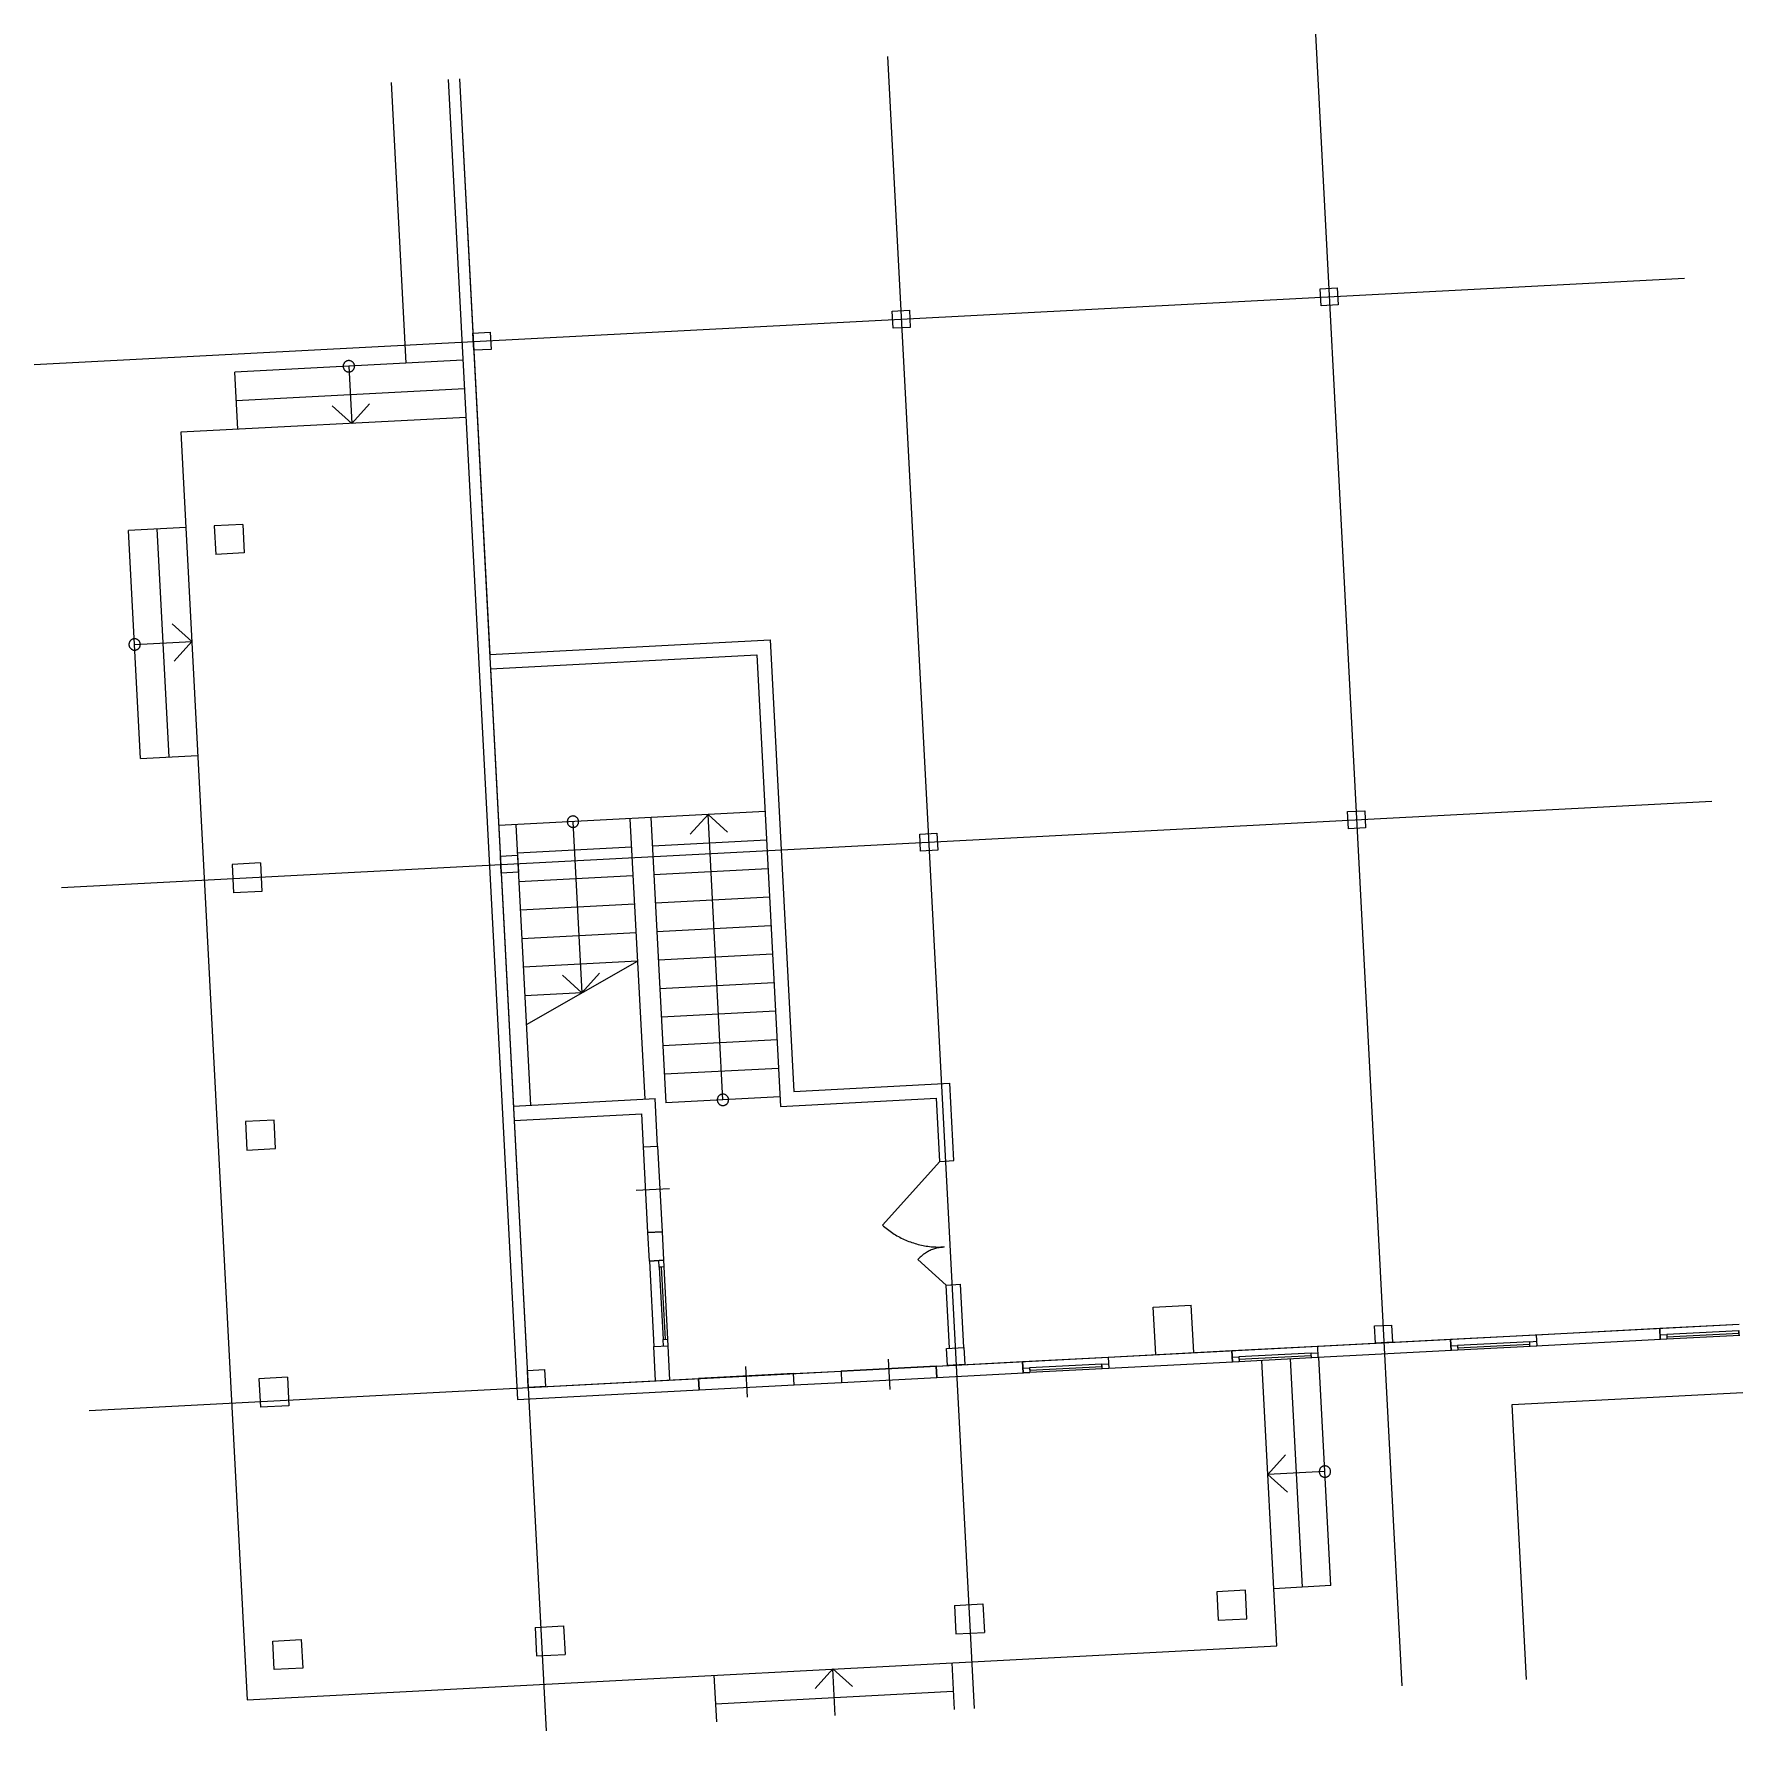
# Model space of a CAD drawing. Extents: x -33 to 2086, y -24 to 2081.
import ezdxf

# ---------------------------------------------------------------- set-up
doc = ezdxf.new("R2010")
doc.units = 0

msp = doc.modelspace()

# ---------------------------------------------------------------- linework, layer by layer
for p, q in [((1556.2, 2081.2), (1663.6, 32)), ((1025.4, 2053.4), (1132.8, 4.2)), ((409.7, 2021.1), (428, 1672.9)), ((480.5, 2024.8), (566.3, 387.4)), ((494.6, 2025.6), (602, -23.6)), ((494.6, 2025.6), (532, 1311.7)), ((-33.2, 1671.2), (2014, 1778.5)), ((1562.1, 1765.4), (1583.3, 1766.6)), ((1563.2, 1744.2), (1562.1, 1765.4)), ((1562.1, 1765.4), (1562.1, 1765.4)), ((1583.3, 1766.6), (1584.4, 1745.3)), ((1031.3, 1737.6), (1052.5, 1738.7)), ((1052.5, 1738.7), (1053.6, 1717.5)), ((1584.4, 1745.3), (1563.2, 1744.2)), ((1032.4, 1716.4), (1031.3, 1737.6)), ((1031.3, 1737.6), (1031.3, 1737.6)), ((1053.6, 1717.5), (1032.4, 1716.4)), ((511.1, 1710.4), (532.4, 1711.5)), ((512.3, 1689.1), (511.1, 1710.4)), ((511.1, 1710.4), (511.1, 1710.4)), ((532.4, 1711.5), (533.5, 1690.2)), ((498.7, 1676.6), (215.6, 1661.8)), ((352.9, 1674.8), (352.5, 1674.5)), ((353.3, 1675.1), (352.9, 1674.8)), ((353.8, 1675.4), (353.3, 1675.1)), ((354.3, 1675.6), (353.8, 1675.4)), ((354.8, 1675.8), (354.3, 1675.6)), ((355.3, 1676), (354.8, 1675.8)), ((355.8, 1676.1), (355.3, 1676)), ((356.3, 1676.2), (355.8, 1676.1)), ((356.8, 1676.2), (356.3, 1676.2)), ((357.3, 1676.2), (356.8, 1676.2)), ((357.9, 1676.2), (357.3, 1676.2)), ((358.4, 1676.1), (357.9, 1676.2)), ((358.9, 1676), (358.4, 1676.1)), ((359.4, 1675.9), (358.9, 1676)), ((359.9, 1675.7), (359.4, 1675.9)), ((360.4, 1675.5), (359.9, 1675.7)), ((360.8, 1675.2), (360.4, 1675.5)), ((361.3, 1674.9), (360.8, 1675.2)), ((361.7, 1674.6), (361.3, 1674.9)), ((362.1, 1674.2), (361.7, 1674.6)), ((533.5, 1690.2), (512.3, 1689.1)), ((219.4, 1591), (215.6, 1661.8)), ((350.2, 1669.9), (350.1, 1669.3)), ((350.1, 1669.3), (350.1, 1668.8)), ((350.1, 1668.8), (350.2, 1668.3)), ((350.3, 1670.9), (350.2, 1670.4)), ((350.2, 1670.4), (350.2, 1669.9)), ((350.2, 1668.3), (350.3, 1667.8)), ((350.5, 1671.4), (350.3, 1670.9)), ((350.3, 1667.8), (350.4, 1667.3)), ((350.4, 1667.3), (350.6, 1666.7)), ((350.7, 1671.9), (350.5, 1671.4)), ((350.6, 1666.7), (350.8, 1666.3)), ((350.9, 1672.4), (350.7, 1671.9)), ((350.8, 1666.3), (351, 1665.8)), ((351.2, 1672.8), (350.9, 1672.4)), ((351, 1665.8), (351.3, 1665.3)), ((351.5, 1673.3), (351.2, 1672.8)), ((351.3, 1665.3), (351.6, 1664.9)), ((351.8, 1673.7), (351.5, 1673.3)), ((351.6, 1664.9), (351.9, 1664.5)), ((352.1, 1674.1), (351.8, 1673.7)), ((351.9, 1664.5), (352.3, 1664.1)), ((352.5, 1674.5), (352.1, 1674.1)), ((352.3, 1664.1), (352.7, 1663.8)), ((352.7, 1663.8), (353.1, 1663.4)), ((353.1, 1663.4), (353.5, 1663.2)), ((353.5, 1663.2), (354, 1662.9)), ((354, 1662.9), (354.5, 1662.7)), ((354.5, 1662.7), (355, 1662.5)), ((355, 1662.5), (355.5, 1662.3)), ((355.5, 1662.3), (356, 1662.2)), ((356, 1662.2), (356.5, 1662.2)), ((356.5, 1662.2), (357, 1662.1)), ((357, 1662.1), (357.6, 1662.1)), ((357.2, 1669.2), (360.9, 1598.4)), ((357.6, 1662.1), (358.1, 1662.2)), ((358.1, 1662.2), (358.6, 1662.3)), ((358.6, 1662.3), (359.1, 1662.4)), ((359.1, 1662.4), (359.6, 1662.6)), ((359.6, 1662.6), (360.1, 1662.8)), ((360.1, 1662.8), (360.6, 1663)), ((360.6, 1663), (361, 1663.3)), ((361, 1663.3), (361.5, 1663.6)), ((361.5, 1663.6), (361.9, 1663.9)), ((361.9, 1663.9), (362.2, 1664.3)), ((362.5, 1673.9), (362.1, 1674.2)), ((362.2, 1664.3), (362.6, 1664.7)), ((362.8, 1673.4), (362.5, 1673.9)), ((362.6, 1664.7), (362.9, 1665.1)), ((363.1, 1673), (362.8, 1673.4)), ((362.9, 1665.1), (363.2, 1665.5)), ((363.4, 1672.6), (363.1, 1673)), ((363.2, 1665.5), (363.5, 1666)), ((363.6, 1672.1), (363.4, 1672.6)), ((363.5, 1666), (363.7, 1666.5)), ((363.8, 1671.6), (363.6, 1672.1)), ((363.7, 1666.5), (363.9, 1666.9)), ((364, 1671.1), (363.8, 1671.6)), ((363.9, 1666.9), (364, 1667.5)), ((364.1, 1670.6), (364, 1671.1)), ((364, 1667.5), (364.1, 1668)), ((364.2, 1670.1), (364.1, 1670.6)), ((364.1, 1668), (364.2, 1668.5)), ((364.2, 1669.5), (364.2, 1670.1)), ((364.2, 1669), (364.2, 1669.5)), ((364.2, 1668.5), (364.2, 1669)), ((500.6, 1641.2), (217.5, 1626.4)), ((336.6, 1620.3), (360.9, 1598.4)), ((382.8, 1622.8), (360.9, 1598.4)), ((502.4, 1605.8), (148.6, 1587.3)), ((148.6, 1587.3), (231, 15)), ((154.8, 1469.3), (84, 1465.6)), ((98.8, 1182.5), (84, 1465.6)), ((134.2, 1184.4), (119.4, 1467.5)), ((225.5, 1473), (190.2, 1471.2)), ((190.2, 1471.2), (192, 1435.8)), ((225.5, 1473), (227.4, 1437.7)), ((227.4, 1437.7), (192, 1435.8)), ((137.8, 1349.7), (162.2, 1327.8)), ((84.5, 1325.3), (84.4, 1324.8)), ((84.4, 1324.8), (84.4, 1324.2)), ((84.4, 1324.2), (84.4, 1323.7)), ((84.4, 1323.7), (84.4, 1323.2)), ((84.4, 1323.2), (84.5, 1322.7)), ((84.6, 1325.8), (84.5, 1325.3)), ((84.5, 1322.7), (84.6, 1322.2)), ((84.7, 1326.3), (84.6, 1325.8)), ((84.6, 1322.2), (84.8, 1321.7)), ((84.9, 1326.8), (84.7, 1326.3)), ((84.8, 1321.7), (85, 1321.2)), ((85.1, 1327.3), (84.9, 1326.8)), ((85, 1321.2), (85.2, 1320.7)), ((85.4, 1327.7), (85.1, 1327.3)), ((85.2, 1320.7), (85.5, 1320.2)), ((85.7, 1328.2), (85.4, 1327.7)), ((85.5, 1320.2), (85.8, 1319.8)), ((86, 1328.6), (85.7, 1328.2)), ((85.8, 1319.8), (86.1, 1319.4)), ((86.4, 1329), (86, 1328.6)), ((86.1, 1319.4), (86.5, 1319)), ((86.7, 1329.4), (86.4, 1329)), ((86.5, 1319), (86.9, 1318.7)), ((87.1, 1329.7), (86.7, 1329.4)), ((86.9, 1318.7), (87.3, 1318.4)), ((87.6, 1330), (87.1, 1329.7)), ((87.3, 1318.4), (87.8, 1318.1)), ((88, 1330.3), (87.6, 1330)), ((87.8, 1318.1), (88.2, 1317.8)), ((88.5, 1330.5), (88, 1330.3)), ((88.2, 1317.8), (88.7, 1317.6)), ((89, 1330.7), (88.5, 1330.5)), ((88.7, 1317.6), (89.2, 1317.4)), ((89.5, 1330.9), (89, 1330.7)), ((89.2, 1317.4), (89.7, 1317.2)), ((90, 1331), (89.5, 1330.9)), ((89.7, 1317.2), (90.2, 1317.1)), ((90.5, 1331.1), (90, 1331)), ((90.2, 1317.1), (90.7, 1317.1)), ((91, 1331.1), (90.5, 1331.1)), ((90.7, 1317.1), (91.3, 1317)), ((91.6, 1331.1), (91, 1331.1)), ((91.3, 1317), (91.8, 1317)), ((91.4, 1324.1), (162.2, 1327.8)), ((92.1, 1331.1), (91.6, 1331.1)), ((91.8, 1317), (92.3, 1317.1)), ((92.6, 1331), (92.1, 1331.1)), ((92.3, 1317.1), (92.8, 1317.2)), ((93.1, 1330.9), (92.6, 1331)), ((92.8, 1317.2), (93.3, 1317.3)), ((93.6, 1330.8), (93.1, 1330.9)), ((93.3, 1317.3), (93.8, 1317.5)), ((94.1, 1330.6), (93.6, 1330.8)), ((93.8, 1317.5), (94.3, 1317.7)), ((94.6, 1330.4), (94.1, 1330.6)), ((94.3, 1317.7), (94.8, 1317.9)), ((95.1, 1330.1), (94.6, 1330.4)), ((94.8, 1317.9), (95.3, 1318.2)), ((95.5, 1329.8), (95.1, 1330.1)), ((95.3, 1318.2), (95.7, 1318.5)), ((95.9, 1329.5), (95.5, 1329.8)), ((95.7, 1318.5), (96.1, 1318.8)), ((96.3, 1329.1), (95.9, 1329.5)), ((96.1, 1318.8), (96.5, 1319.2)), ((96.7, 1328.8), (96.3, 1329.1)), ((96.5, 1319.2), (96.8, 1319.6)), ((97, 1328.4), (96.7, 1328.8)), ((96.8, 1319.6), (97.2, 1320)), ((97.3, 1327.9), (97, 1328.4)), ((97.2, 1320), (97.4, 1320.4)), ((97.6, 1327.5), (97.3, 1327.9)), ((97.4, 1320.4), (97.7, 1320.9)), ((97.8, 1327), (97.6, 1327.5)), ((97.7, 1320.9), (97.9, 1321.4)), ((98, 1326.5), (97.8, 1327)), ((97.9, 1321.4), (98.1, 1321.9)), ((98.2, 1326), (98, 1326.5)), ((98.1, 1321.9), (98.3, 1322.4)), ((98.3, 1325.5), (98.2, 1326)), ((98.4, 1325), (98.3, 1325.5)), ((98.3, 1322.4), (98.4, 1322.9)), ((98.5, 1324.5), (98.4, 1325)), ((98.4, 1323.4), (98.5, 1323.9)), ((98.4, 1322.9), (98.4, 1323.4)), ((98.5, 1323.9), (98.5, 1324.5)), ((140.3, 1303.5), (162.2, 1327.8)), ((532, 1311.7), (880, 1329.9)), ((880, 1329.9), (909.3, 769.7)), ((533, 1294), (863.2, 1311.3)), ((533, 1294), (579.7, 402.3)), ((863.2, 1311.3), (892.6, 751.1)), ((98.8, 1182.5), (169.6, 1186.3)), ((0.8, 1022.5), (2048, 1129.8)), ((873.4, 1116.7), (543.2, 1099.4)), ((628.2, 1105.4), (628.1, 1104.9)), ((628.1, 1104.9), (628.1, 1104.4)), ((628.1, 1104.4), (628.1, 1103.8)), ((628.1, 1103.8), (628.2, 1103.3)), ((628.3, 1105.9), (628.2, 1105.4)), ((628.2, 1103.3), (628.3, 1102.8)), ((628.5, 1106.4), (628.3, 1105.9)), ((628.3, 1102.8), (628.4, 1102.3)), ((628.4, 1102.3), (628.5, 1101.8)), ((628.7, 1106.9), (628.5, 1106.4)), ((628.9, 1107.4), (628.7, 1106.9)), ((629.1, 1107.9), (628.9, 1107.4)), ((629.4, 1108.3), (629.1, 1107.9)), ((629.8, 1108.7), (629.4, 1108.3)), ((630.1, 1109.1), (629.8, 1108.7)), ((630.5, 1109.5), (630.1, 1109.1)), ((630.9, 1109.8), (630.5, 1109.5)), ((631.3, 1110.1), (630.9, 1109.8)), ((631.8, 1110.4), (631.3, 1110.1)), ((632.3, 1110.6), (631.8, 1110.4)), ((632.7, 1110.8), (632.3, 1110.6)), ((633.2, 1111), (632.7, 1110.8)), ((633.8, 1111.1), (633.2, 1111)), ((634.3, 1111.2), (633.8, 1111.1)), ((634.8, 1111.3), (634.3, 1111.2)), ((635.3, 1111.3), (634.8, 1111.3)), ((635.2, 1104.2), (646.3, 891.9)), ((635.9, 1111.2), (635.3, 1111.3)), ((636.4, 1111.2), (635.9, 1111.2)), ((636.9, 1111), (636.4, 1111.2)), ((637.4, 1110.9), (636.9, 1111)), ((637.9, 1110.7), (637.4, 1110.9)), ((638.4, 1110.5), (637.9, 1110.7)), ((638.8, 1110.2), (638.4, 1110.5)), ((639.3, 1109.9), (638.8, 1110.2)), ((639.7, 1109.6), (639.3, 1109.9)), ((640.1, 1109.3), (639.7, 1109.6)), ((640.4, 1108.9), (640.1, 1109.3)), ((640.8, 1108.5), (640.4, 1108.9)), ((641.1, 1108.1), (640.8, 1108.5)), ((641.4, 1107.6), (641.1, 1108.1)), ((641.6, 1107.1), (641.4, 1107.6)), ((641.8, 1106.6), (641.6, 1107.1)), ((641.9, 1106.1), (641.8, 1106.6)), ((642.1, 1105.6), (641.9, 1106.1)), ((641.9, 1102), (642, 1102.5)), ((642, 1102.5), (642.1, 1103)), ((642.2, 1105.1), (642.1, 1105.6)), ((642.1, 1103), (642.2, 1103.5)), ((642.2, 1104.6), (642.2, 1105.1)), ((642.2, 1104.1), (642.2, 1104.6)), ((642.2, 1103.5), (642.2, 1104.1)), ((705.9, 1107.9), (724.2, 760)), ((731.9, 1109.3), (750.4, 755.4)), ((780.7, 1088.6), (802.7, 1113)), ((821.2, 759.1), (802.7, 1113)), ((827, 1091.1), (802.7, 1113)), ((1596.1, 1116.7), (1617.3, 1117.8)), ((1597.2, 1095.5), (1596.1, 1116.7)), ((1596.1, 1116.7), (1596.1, 1116.7)), ((1617.3, 1117.8), (1618.4, 1096.6)), ((564.4, 1100.5), (582.6, 752.6)), ((628.5, 1101.8), (628.7, 1101.3)), ((628.7, 1101.3), (629, 1100.8)), ((629, 1100.8), (629.3, 1100.4)), ((629.3, 1100.4), (629.6, 1099.9)), ((629.6, 1099.9), (629.9, 1099.5)), ((629.9, 1099.5), (630.3, 1099.2)), ((630.3, 1099.2), (630.6, 1098.8)), ((630.6, 1098.8), (631.1, 1098.5)), ((631.1, 1098.5), (631.5, 1098.2)), ((631.5, 1098.2), (632, 1097.9)), ((632, 1097.9), (632.4, 1097.7)), ((632.4, 1097.7), (632.9, 1097.5)), ((632.9, 1097.5), (633.4, 1097.4)), ((633.4, 1097.4), (634, 1097.3)), ((634, 1097.3), (634.5, 1097.2)), ((634.5, 1097.2), (635, 1097.2)), ((635, 1097.2), (635.5, 1097.2)), ((635.5, 1097.2), (636.1, 1097.2)), ((636.1, 1097.2), (636.6, 1097.3)), ((636.6, 1097.3), (637.1, 1097.4)), ((637.1, 1097.4), (637.6, 1097.6)), ((637.6, 1097.6), (638.1, 1097.8)), ((638.1, 1097.8), (638.6, 1098)), ((638.6, 1098), (639, 1098.3)), ((639, 1098.3), (639.4, 1098.6)), ((639.4, 1098.6), (639.8, 1098.9)), ((639.8, 1098.9), (640.2, 1099.3)), ((640.2, 1099.3), (640.6, 1099.7)), ((640.6, 1099.7), (640.9, 1100.1)), ((640.9, 1100.1), (641.2, 1100.5)), ((641.2, 1100.5), (641.4, 1101)), ((641.4, 1101), (641.7, 1101.5)), ((641.7, 1101.5), (641.9, 1102)), ((875.3, 1081.3), (733.7, 1073.9)), ((1065.3, 1088.9), (1086.5, 1090)), ((1066.4, 1067.7), (1065.3, 1088.9)), ((1065.3, 1088.9), (1065.3, 1088.9)), ((1086.5, 1090), (1087.6, 1068.8)), ((1618.4, 1096.6), (1597.2, 1095.5)), ((545.1, 1061.6), (566.4, 1062.8)), ((546.3, 1040.4), (545.1, 1061.6)), ((545.1, 1061.6), (545.1, 1061.6)), ((707.8, 1072.5), (566.3, 1065.1)), ((566.4, 1062.8), (567.5, 1041.5)), ((1087.6, 1068.8), (1066.4, 1067.7)), ((247.5, 1053.1), (212.2, 1051.3)), ((212.2, 1051.3), (214, 1015.9)), ((247.5, 1053.1), (249.4, 1017.8)), ((567.5, 1041.5), (546.3, 1040.4)), ((877.1, 1045.9), (735.6, 1038.5)), ((249.4, 1017.8), (214, 1015.9)), ((709.6, 1037.2), (568.1, 1029.7)), ((711.5, 1001.8), (570, 994.3)), ((879, 1010.5), (737.4, 1003.1)), ((880.8, 975.2), (739.3, 967.7)), ((713.4, 966.4), (571.8, 959)), ((882.7, 939.8), (741.2, 932.4)), ((715.2, 931), (573.7, 923.6)), ((577.4, 852.8), (715.2, 931)), ((622, 913.8), (646.3, 891.9)), ((668.2, 916.2), (646.3, 891.9)), ((646.3, 891.9), (575.5, 888.2)), ((884.5, 904.4), (743, 897)), ((886.4, 869), (744.9, 861.6)), ((888.3, 833.6), (746.7, 826.2)), ((890.1, 798.2), (748.6, 790.8)), ((815.5, 763.2), (815.2, 762.8)), ((815.8, 763.7), (815.5, 763.2)), ((816.1, 764.1), (815.8, 763.7)), ((816.5, 764.4), (816.1, 764.1)), ((816.9, 764.8), (816.5, 764.4)), ((817.4, 765.1), (816.9, 764.8)), ((817.8, 765.3), (817.4, 765.1)), ((818.3, 765.6), (817.8, 765.3)), ((818.8, 765.8), (818.3, 765.6)), ((819.3, 765.9), (818.8, 765.8)), ((819.8, 766.1), (819.3, 765.9)), ((820.3, 766.1), (819.8, 766.1)), ((820.8, 766.2), (820.3, 766.1)), ((821.4, 766.2), (820.8, 766.2)), ((821.9, 766.2), (821.4, 766.2)), ((822.4, 766.1), (821.9, 766.2)), ((822.9, 766), (822.4, 766.1)), ((823.4, 765.8), (822.9, 766)), ((823.9, 765.6), (823.4, 765.8)), ((824.4, 765.4), (823.9, 765.6)), ((824.9, 765.2), (824.4, 765.4)), ((825.3, 764.9), (824.9, 765.2)), ((825.7, 764.6), (825.3, 764.9)), ((826.1, 764.2), (825.7, 764.6)), ((826.5, 763.8), (826.1, 764.2)), ((826.8, 763.4), (826.5, 763.8)), ((827.1, 763), (826.8, 763.4)), ((909.3, 769.7), (1102.8, 779.8)), ((1107.8, 683.7), (1102.8, 779.8)), ((561.4, 751.4), (737.1, 760.7)), ((562.3, 733.7), (720.4, 742)), ((722.5, 700.8), (720.4, 742)), ((740.2, 701.7), (737.1, 760.7)), ((892, 762.9), (750.4, 755.4)), ((814.2, 759.8), (814.1, 759.3)), ((814.1, 759.3), (814.2, 758.8)), ((814.3, 760.4), (814.2, 759.8)), ((814.2, 758.8), (814.2, 758.2)), ((814.2, 758.2), (814.3, 757.7)), ((814.4, 760.9), (814.3, 760.4)), ((814.3, 757.7), (814.4, 757.2)), ((814.5, 761.4), (814.4, 760.9)), ((814.4, 757.2), (814.6, 756.7)), ((814.7, 761.9), (814.5, 761.4)), ((814.6, 756.7), (814.8, 756.2)), ((814.9, 762.3), (814.7, 761.9)), ((814.8, 756.2), (815, 755.8)), ((815.2, 762.8), (814.9, 762.3)), ((815, 755.8), (815.3, 755.3)), ((815.3, 755.3), (815.6, 754.9)), ((815.6, 754.9), (815.9, 754.5)), ((815.9, 754.5), (816.3, 754.1)), ((816.3, 754.1), (816.7, 753.7)), ((816.7, 753.7), (817.1, 753.4)), ((817.1, 753.4), (817.5, 753.1)), ((817.5, 753.1), (818, 752.9)), ((818, 752.9), (818.5, 752.6)), ((818.5, 752.6), (819, 752.5)), ((819, 752.5), (819.5, 752.3)), ((819.5, 752.3), (820, 752.2)), ((820, 752.2), (820.5, 752.1)), ((820.5, 752.1), (821, 752.1)), ((821, 752.1), (821.6, 752.1)), ((821.6, 752.1), (822.1, 752.1)), ((822.1, 752.1), (822.6, 752.2)), ((822.6, 752.2), (823.1, 752.4)), ((823.1, 752.4), (823.6, 752.5)), ((823.6, 752.5), (824.1, 752.7)), ((824.1, 752.7), (824.6, 753)), ((824.6, 753), (825, 753.2)), ((825, 753.2), (825.5, 753.5)), ((825.5, 753.5), (825.9, 753.9)), ((825.9, 753.9), (826.3, 754.2)), ((826.3, 754.2), (826.6, 754.6)), ((826.6, 754.6), (826.9, 755)), ((826.9, 755), (827.2, 755.5)), ((827.4, 762.5), (827.1, 763)), ((827.2, 755.5), (827.5, 755.9)), ((827.6, 762.1), (827.4, 762.5)), ((827.5, 755.9), (827.7, 756.4)), ((827.8, 761.6), (827.6, 762.1)), ((827.7, 756.4), (827.9, 756.9)), ((828, 761.1), (827.8, 761.6)), ((827.9, 756.9), (828, 757.4)), ((828.1, 760.6), (828, 761.1)), ((828, 757.4), (828.1, 757.9)), ((828.2, 760), (828.1, 760.6)), ((828.1, 757.9), (828.2, 758.5)), ((828.2, 759.5), (828.2, 760)), ((828.2, 759), (828.2, 759.5)), ((828.2, 758.5), (828.2, 759)), ((892.6, 751.1), (1086, 761.2)), ((1090.1, 682.8), (1086, 761.2)), ((264.3, 734.1), (228.9, 732.2)), ((228.9, 732.2), (230.7, 696.9)), ((266.1, 698.7), (264.3, 734.1)), ((264.3, 734.1), (264.3, 734.1)), ((722.5, 700.8), (740.2, 701.7)), ((722.5, 700.8), (740.2, 701.7)), ((728.1, 594.6), (722.5, 700.8)), ((740.2, 701.7), (745.8, 595.5)), ((230.7, 696.9), (266.1, 698.7)), ((1090.1, 682.8), (1019, 603.8)), ((1090.1, 682.8), (1107.8, 683.7)), ((713.5, 647.1), (754.8, 649.2)), ((728.1, 594.6), (745.8, 595.5)), ((745.8, 595.5), (728.1, 594.6)), ((730, 559.2), (728.1, 594.6)), ((728.1, 594.6), (728.1, 594.6)), ((745.8, 595.5), (748.1, 551.9)), ((1019, 603.8), (1020.5, 602.4)), ((1020.5, 602.4), (1022.1, 601.1)), ((1022.1, 601.1), (1023.7, 599.8)), ((1023.7, 599.8), (1025.3, 598.6)), ((1025.3, 598.6), (1026.9, 597.3)), ((1026.9, 597.3), (1028.5, 596.1)), ((1028.5, 596.1), (1030.2, 595)), ((1030.2, 595), (1031.9, 593.8)), ((1031.9, 593.8), (1033.6, 592.7)), ((1033.6, 592.7), (1035.3, 591.7)), ((1035.3, 591.7), (1037.1, 590.6)), ((1037.1, 590.6), (1038.9, 589.6)), ((1038.9, 589.6), (1040.7, 588.7)), ((1040.7, 588.7), (1042.5, 587.7)), ((1042.5, 587.7), (1044.3, 586.8)), ((1044.3, 586.8), (1046.2, 586)), ((1046.2, 586), (1048, 585.2)), ((1048, 585.2), (1049.9, 584.4)), ((1049.9, 584.4), (1051.8, 583.6)), ((1051.8, 583.6), (1053.7, 582.9)), ((1053.7, 582.9), (1055.6, 582.2)), ((1055.6, 582.2), (1057.5, 581.6)), ((1057.5, 581.6), (1059.5, 581)), ((1059.5, 581), (1061.4, 580.4)), ((1061.4, 580.4), (1063.4, 579.9)), ((1063.4, 579.9), (1065.4, 579.4)), ((1065.4, 579.4), (1067.4, 578.9)), ((1067.4, 578.9), (1069.4, 578.5)), ((1069.4, 578.5), (1071.4, 578.1)), ((1071.4, 578.1), (1073.4, 577.8)), ((1073.4, 577.8), (1075.4, 577.5)), ((1075.4, 577.5), (1077.4, 577.2)), ((1078.4, 572.4), (1077.2, 571.8)), ((1077.4, 577.2), (1079.4, 577)), ((1079.7, 572.9), (1078.4, 572.4)), ((1079.4, 577), (1081.5, 576.8)), ((1081, 573.4), (1079.7, 572.9)), ((1082.3, 573.9), (1081, 573.4)), ((1081.5, 576.8), (1083.5, 576.7)), ((1083.6, 574.4), (1082.3, 573.9)), ((1083.5, 576.7), (1085.5, 576.6)), ((1084.9, 574.8), (1083.6, 574.4)), ((1086.2, 575.1), (1084.9, 574.8)), ((1085.5, 576.6), (1087.6, 576.5)), ((1087.5, 575.5), (1086.2, 575.1)), ((1088.9, 575.7), (1087.5, 575.5)), ((1087.6, 576.5), (1089.6, 576.5)), ((1090.2, 576), (1088.9, 575.7)), ((1089.6, 576.5), (1091.6, 576.5)), ((1091.6, 576.2), (1090.2, 576)), ((1091.6, 576.5), (1093.7, 576.5)), ((1093, 576.4), (1091.6, 576.2)), ((1094.3, 576.5), (1093, 576.4)), ((1093.7, 576.5), (1095.7, 576.6)), ((1095.7, 576.6), (1094.3, 576.5)), ((730, 559.2), (747.7, 560.1)), ((747.7, 560.1), (730, 559.2)), ((730, 559.2), (735.5, 453.1)), ((730, 559.2), (730, 559.2)), ((742.2, 551.6), (741.8, 559.8)), ((748.1, 551.9), (742.2, 551.6)), ((745.1, 551.7), (742.2, 551.6)), ((742.2, 551.6), (746.9, 461.9)), ((749.8, 462.1), (745.1, 551.7)), ((753.2, 454), (747.7, 560.1)), ((747.7, 560.1), (747.7, 560.1)), ((1064, 562), (1063.1, 561)), ((1098.2, 529.4), (1063.1, 561)), ((1065, 563), (1064, 562)), ((1065.9, 564), (1065, 563)), ((1067, 564.9), (1065.9, 564)), ((1068, 565.8), (1067, 564.9)), ((1069.1, 566.7), (1068, 565.8)), ((1070.2, 567.5), (1069.1, 566.7)), ((1071.3, 568.3), (1070.2, 567.5)), ((1072.4, 569), (1071.3, 568.3)), ((1073.6, 569.8), (1072.4, 569)), ((1074.8, 570.5), (1073.6, 569.8)), ((1076, 571.1), (1074.8, 570.5)), ((1077.2, 571.8), (1076, 571.1)), ((1098.2, 529.4), (1115.9, 530.4)), ((1120, 451.9), (1115.9, 530.4)), ((1102.3, 451), (1098.2, 529.4)), ((1355.1, 502.1), (1402.2, 504.6)), ((1358.2, 443.1), (1355.1, 502.1)), ((1405.3, 445.6), (1402.2, 504.6)), ((34.8, 373.8), (2082, 481)), ((1629.5, 478.6), (1650.7, 479.7)), ((1630.6, 457.4), (1629.5, 478.6)), ((1629.5, 478.6), (1629.5, 478.6)), ((1650.7, 479.7), (1651.8, 458.5)), ((1723.8, 462.3), (1830, 467.8)), ((1830, 467.8), (1983.3, 475.9)), ((1830, 467.8), (1830.7, 453.7)), ((1830, 467.8), (1830.7, 453.7)), ((1830, 467.8), (1830, 467.8)), ((1983.3, 475.9), (2082, 481)), ((1983.3, 475.9), (1984, 461.7)), ((1984, 461.7), (1983.3, 475.9)), ((1983.7, 467.6), (1992, 468)), ((2082.7, 466.9), (1984, 461.7)), ((2081.6, 472.7), (1992, 468)), ((1992, 468), (1992.3, 462.2)), ((1992, 468), (1992.1, 465.1)), ((1992.1, 465.1), (2081.8, 469.8)), ((2081.6, 472.7), (2082.4, 472.8)), ((2081.8, 469.8), (2081.6, 472.7)), ((2081.9, 466.8), (2081.6, 472.7)), ((2082.7, 466.9), (2081.9, 466.8)), ((735.5, 453.1), (753.2, 454)), ((735.5, 453.1), (753.2, 454)), ((737.7, 410.6), (735.5, 453.1)), ((746.9, 461.9), (752.8, 462.2)), ((746.9, 461.9), (749.8, 462.1)), ((747.3, 453.7), (746.9, 461.9)), ((749.8, 462.1), (749.8, 462.1)), ((755.4, 411.5), (752.8, 462.2)), ((752.8, 462.2), (752.8, 462.2)), ((1098.7, 450.8), (1120, 451.9)), ((1099.9, 429.6), (1098.7, 450.8)), ((1098.7, 450.8), (1098.7, 450.8)), ((1120, 451.9), (1121.1, 430.7)), ((1299.2, 440), (1452.5, 448.1)), ((1452.5, 448.1), (1558.7, 453.6)), ((1452.5, 448.1), (1453.3, 433.9)), ((1453.3, 433.9), (1452.5, 448.1)), ((1550.8, 444.9), (1559.1, 445.4)), ((1732.8, 448.6), (1551.2, 439)), ((1558.7, 453.6), (1723.8, 462.3)), ((1558.7, 453.6), (1559.4, 439.5)), ((1558.7, 453.6), (1559.4, 439.5)), ((1558.7, 453.6), (1558.7, 453.6)), ((1651.8, 458.5), (1630.6, 457.4)), ((1723.8, 462.3), (1724.5, 448.1)), ((1724.5, 448.1), (1723.8, 462.3)), ((1724.2, 454), (1732.5, 454.5)), ((1830.7, 453.7), (1724.5, 448.1)), ((1822.1, 459.1), (1732.5, 454.5)), ((1732.5, 454.5), (1732.8, 448.6)), ((1732.5, 454.5), (1732.6, 451.5)), ((1732.6, 451.5), (1822.3, 456.2)), ((1732.6, 451.5), (1732.6, 451.5)), ((1732.8, 448.6), (1732.8, 448.6)), ((1822.1, 459.1), (1830.4, 459.6)), ((1822.3, 456.2), (1822.1, 459.1)), ((1822.4, 453.3), (1822.1, 459.1)), ((1992.3, 462.2), (1822.4, 453.3)), ((1830.7, 453.7), (1830.7, 453.7)), ((1992.1, 465.1), (1992.1, 465.1)), ((1992.3, 462.2), (1992.3, 462.2)), ((578.6, 423.5), (599.8, 424.7)), ((599.8, 424.7), (600.9, 403.4)), ((849.2, 428.3), (851.2, 390.5)), ((1085.7, 428.8), (967.7, 422.7)), ((1026.1, 437.5), (1028.1, 399.8)), ((1085.7, 428.8), (1193, 434.5)), ((1085.7, 428.8), (1086.4, 414.7)), ((1086.4, 414.7), (1085.7, 428.8)), ((1121.1, 430.7), (1099.9, 429.6)), ((1193, 434.5), (1299.2, 440)), ((1193, 434.5), (1193.8, 420.3)), ((1193.8, 420.3), (1193, 434.5)), ((1193.5, 426.2), (1201.7, 426.6)), ((1299.9, 425.9), (1193.8, 420.3)), ((1291.4, 431.3), (1201.7, 426.6)), ((1201.7, 426.6), (1202, 420.7)), ((1201.7, 426.6), (1201.9, 423.7)), ((1201.9, 423.7), (1291.5, 428.4)), ((1291.4, 431.3), (1299.6, 431.8)), ((1291.5, 428.4), (1291.4, 431.3)), ((1291.7, 425.4), (1291.4, 431.3)), ((1461.5, 434.3), (1291.7, 425.4)), ((1299.2, 440), (1299.9, 425.9)), ((1299.2, 440), (1299.9, 425.9)), ((1299.2, 440), (1299.2, 440)), ((1299.9, 425.9), (1299.9, 425.9)), ((1452.9, 439.8), (1461.2, 440.2)), ((1559.4, 439.5), (1453.3, 433.9)), ((1550.8, 444.9), (1461.2, 440.2)), ((1461.2, 440.2), (1461.5, 434.3)), ((1461.2, 440.2), (1461.4, 437.3)), ((1461.4, 437.3), (1551, 442)), ((1461.4, 437.3), (1461.4, 437.3)), ((1461.5, 434.3), (1461.5, 434.3)), ((1508.4, 82), (1489.8, 435.8)), ((1540, 154.6), (1525.2, 437.7)), ((1551, 442), (1550.8, 444.9)), ((1551.2, 439), (1550.8, 444.9)), ((1559.4, 439.5), (1559.4, 439.5)), ((1575.4, 156.5), (1560.6, 439.5)), ((281, 415), (245.6, 413.2)), ((245.6, 413.2), (247.5, 377.8)), ((281, 415), (282.8, 379.7)), ((579.7, 402.3), (578.6, 423.5)), ((578.6, 423.5), (578.6, 423.5)), ((579.7, 402.3), (790.8, 413.4)), ((600.9, 403.4), (579.7, 402.3)), ((908.8, 419.6), (790.8, 413.4)), ((791.6, 399.2), (790.8, 413.4)), ((790.8, 413.4), (791.6, 399.2)), ((791.6, 399.2), (909.5, 405.4)), ((908.8, 419.6), (967.7, 422.7)), ((909.5, 405.4), (908.8, 419.6)), ((909.5, 405.4), (908.8, 419.6)), ((909.5, 405.4), (968.5, 408.5)), ((967.7, 422.7), (968.5, 408.5)), ((967.7, 422.7), (968.5, 408.5)), ((968.5, 408.5), (1086.4, 414.7)), ((968.5, 408.5), (968.5, 408.5)), ((1086.4, 414.7), (1202, 420.7)), ((1201.9, 423.7), (1201.9, 423.7)), ((1202, 420.7), (1202, 420.7)), ((566.3, 387.4), (791.6, 399.2)), ((791.6, 399.2), (791.6, 399.2)), ((1800.2, 381.1), (2086.4, 396.1)), ((282.8, 379.7), (247.5, 377.8)), ((1818.1, 40.1), (1800.2, 381.1)), ((1519.2, 318.6), (1497.2, 294.3)), ((1568, 298), (1497.2, 294.3)), ((1561.1, 299.2), (1561, 298.7)), ((1561, 298.7), (1561, 298.1)), ((1561, 298.1), (1561, 297.6)), ((1561, 297.6), (1561, 297.1)), ((1561, 297.1), (1561.1, 296.6)), ((1561.2, 299.7), (1561.1, 299.2)), ((1561.3, 300.2), (1561.2, 299.7)), ((1561.5, 300.7), (1561.3, 300.2)), ((1561.7, 301.2), (1561.5, 300.7)), ((1562, 301.7), (1561.7, 301.2)), ((1562.3, 302.1), (1562, 301.7)), ((1562.6, 302.5), (1562.3, 302.1)), ((1562.9, 302.9), (1562.6, 302.5)), ((1563.3, 303.3), (1562.9, 302.9)), ((1563.7, 303.6), (1563.3, 303.3)), ((1564.2, 303.9), (1563.7, 303.6)), ((1564.6, 304.2), (1564.2, 303.9)), ((1565.1, 304.4), (1564.6, 304.2)), ((1565.6, 304.6), (1565.1, 304.4)), ((1566.1, 304.8), (1565.6, 304.6)), ((1566.6, 304.9), (1566.1, 304.8)), ((1567.1, 305), (1566.6, 304.9)), ((1567.6, 305), (1567.1, 305)), ((1568.2, 305), (1567.6, 305)), ((1568.7, 305), (1568.2, 305)), ((1569.2, 304.9), (1568.7, 305)), ((1569.7, 304.8), (1569.2, 304.9)), ((1570.2, 304.7), (1569.7, 304.8)), ((1570.7, 304.5), (1570.2, 304.7)), ((1571.2, 304.3), (1570.7, 304.5)), ((1571.7, 304), (1571.2, 304.3)), ((1572.1, 303.7), (1571.7, 304)), ((1572.5, 303.4), (1572.1, 303.7)), ((1572.9, 303), (1572.5, 303.4)), ((1573.3, 302.7), (1572.9, 303)), ((1573.6, 302.3), (1573.3, 302.7)), ((1573.9, 301.8), (1573.6, 302.3)), ((1574.2, 301.4), (1573.9, 301.8)), ((1574.4, 300.9), (1574.2, 301.4)), ((1574.6, 300.4), (1574.4, 300.9)), ((1574.8, 299.9), (1574.6, 300.4)), ((1574.9, 299.4), (1574.8, 299.9)), ((1574.8, 296.3), (1575, 296.8)), ((1575, 298.9), (1574.9, 299.4)), ((1575.1, 298.4), (1575, 298.9)), ((1575, 297.3), (1575.1, 297.8)), ((1575, 296.8), (1575, 297.3)), ((1575.1, 297.8), (1575.1, 298.4)), ((1521.6, 272.4), (1497.2, 294.3)), ((1561.1, 296.6), (1561.2, 296.1)), ((1561.2, 296.1), (1561.4, 295.6)), ((1561.4, 295.6), (1561.6, 295.1)), ((1561.6, 295.1), (1561.8, 294.6)), ((1561.8, 294.6), (1562.1, 294.1)), ((1562.1, 294.1), (1562.4, 293.7)), ((1562.4, 293.7), (1562.7, 293.3)), ((1562.7, 293.3), (1563.1, 292.9)), ((1563.1, 292.9), (1563.5, 292.6)), ((1563.5, 292.6), (1563.9, 292.3)), ((1563.9, 292.3), (1564.3, 292)), ((1564.3, 292), (1564.8, 291.7)), ((1564.8, 291.7), (1565.3, 291.5)), ((1565.3, 291.5), (1565.8, 291.3)), ((1565.8, 291.3), (1566.3, 291.2)), ((1566.3, 291.2), (1566.8, 291)), ((1566.8, 291), (1567.3, 291)), ((1567.3, 291), (1567.9, 290.9)), ((1567.9, 290.9), (1568.4, 290.9)), ((1568.4, 290.9), (1568.9, 291)), ((1568.9, 291), (1569.4, 291.1)), ((1569.4, 291.1), (1569.9, 291.2)), ((1569.9, 291.2), (1570.4, 291.4)), ((1570.4, 291.4), (1570.9, 291.6)), ((1570.9, 291.6), (1571.4, 291.8)), ((1571.4, 291.8), (1571.8, 292.1)), ((1571.8, 292.1), (1572.3, 292.4)), ((1572.3, 292.4), (1572.7, 292.7)), ((1572.7, 292.7), (1573.1, 293.1)), ((1573.1, 293.1), (1573.4, 293.5)), ((1573.4, 293.5), (1573.7, 293.9)), ((1573.7, 293.9), (1574, 294.3)), ((1574, 294.3), (1574.3, 294.8)), ((1574.3, 294.8), (1574.5, 295.3)), ((1574.5, 295.3), (1574.7, 295.8)), ((1574.7, 295.8), (1574.8, 296.3)), ((1469.3, 150.9), (1433.9, 149)), ((1433.9, 149), (1435.7, 113.6)), ((1471.1, 115.5), (1469.3, 150.9)), ((1469.3, 150.9), (1469.3, 150.9)), ((1575.4, 156.5), (1504.7, 152.7)), ((1108.4, 132), (1143.7, 133.8)), ((1108.4, 132), (1110.2, 96.6)), ((1143.7, 133.8), (1145.6, 98.4)), ((588.2, 104.7), (623.6, 106.6)), ((623.6, 106.6), (625.4, 71.2)), ((1435.7, 113.6), (1471.1, 115.5)), ((262.7, 87.7), (298, 89.5)), ((264.5, 52.3), (262.7, 87.7)), ((262.7, 87.7), (262.7, 87.7)), ((298, 89.5), (299.9, 54.1)), ((588.2, 104.7), (590.1, 69.3)), ((1110.2, 96.6), (1145.6, 98.4)), ((231, 15), (1508.4, 82)), ((590.1, 69.3), (625.4, 71.2)), ((299.9, 54.1), (264.5, 52.3)), ((810.1, 45.4), (813.1, -12.6)), ((935.6, 28.8), (957.5, 53.1)), ((960.6, -4.8), (957.5, 53.1)), ((981.9, 31.2), (957.5, 53.1)), ((1105, 60.8), (1108, 2.9)), ((812, 10), (1106.8, 25.4))]:
    msp.add_line(p, q)

doc.saveas('drawing.dxf')
